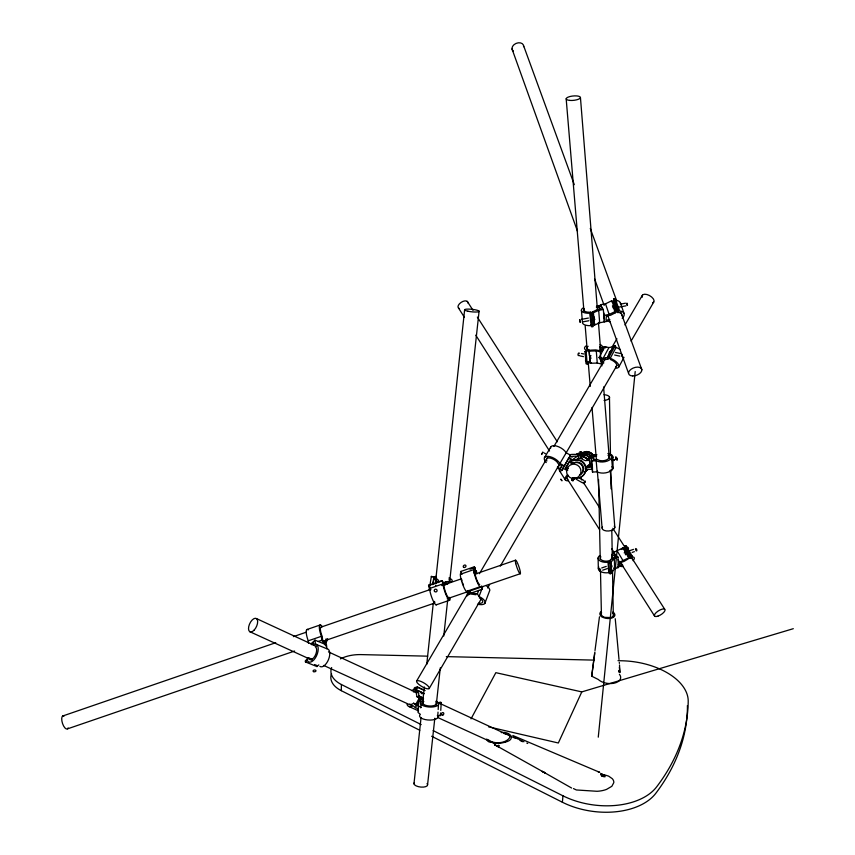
<?xml version="1.0" encoding="UTF-8"?>
<svg xmlns="http://www.w3.org/2000/svg" width="855" height="855" viewBox="0 0 855 855"><rect width="100%" height="100%" fill="white"/><g stroke="black" fill="none" stroke-linecap="round" stroke-linejoin="round"><path stroke-width="1.28" d="M583.815 455.074L583.847 454.304L583.89 455.106M419.741 730.255L341.284 690.669L341.412 684.524A29.669 17.121 1.1 0 1 331.655 667.563M613.163 307.95L612.437 305.844M421.365 699.465L417.005 696.74L416.15 692.657L417.379 690.477L424.198 693.64M436.574 604.464A9.565 1.849 71.2 0 1 432.801 600.018A9.565 1.849 71.2 0 1 429.616 588.657L428.633 585.215L442.056 580.588L443.05 584.029A9.576 1.785 71.1 0 0 446.823 596.598A9.576 1.785 71.1 0 0 450.083 598.618M619.362 667.167L619.907 672.607L619.522 664.966M417.379 690.477L418.704 693.426L418.726 695.81L423.535 698.813L418.8 699.572L418.052 712.471L420.339 714.342A9.255 3.741 3.4 0 0 427.575 719.953A9.255 3.741 3.4 0 0 437.899 716.159L437.343 715.432M420.713 707.876L421.088 701.421L418.8 699.572M438.017 712.119L437.781 715.998L440.443 715.56L440.603 712.974M438.177 709.532L438.572 703.067L441.233 702.639L440.763 710.387M687.367 705.632A60.107 34.777 7.4 0 1 687.431 707.459A370.835 216.486 0.1 0 1 655.87 793.216A63.462 38.913 7.3 0 1 562.387 802.236L562.975 795.823L433.132 730.598M598.265 737.17L635.201 371.54M413.97 783.864L421.066 717.495M422.488 704.221L424.326 686.96M426.741 664.388L433.261 603.331M435.676 580.769L464.607 309.97M427.607 784.516L434.821 718.221M436.264 704.958L440.304 667.83M443.766 636.013L447.657 600.21M449.677 581.646L479.099 311.156M600.755 305.834L600.883 304.669L605.511 303.814L611.838 300.714L615.493 311.348L615.301 312.823L610.673 315.217L606.452 315.997L605.939 320.251L609.861 319.524M604.068 318.862L604.496 315.313L603.587 312.631M599.473 616.786L595.005 650.495M611.72 301.697L611.838 300.714M621.809 315.548A6.573 3.666 -19.3 0 0 618.058 312.449L617.214 312.513L613.559 301.879L613.943 298.748L615.247 298.513L618.913 309.147L618.689 310.931L617.064 306.208M617.214 312.513L617.609 309.392L613.943 298.748M619.405 674.317A12.045 6.851 6.8 0 1 620.645 677.01A12.162 6.926 6.8 0 1 614.05 683.209A12.259 6.968 6.8 0 1 602.636 682.13A12.162 6.926 6.8 0 1 598.361 679.522L591.703 676.187L594.61 653.402M591.703 676.187L594.93 652.002M434.372 576.965L431.337 576.43L429.178 589.79M432.769 584.04L433.752 577.959L436.274 578.408L438.551 580.342L438.145 581.731M432.812 584.638L434.479 576.858A9.426 2.95 9.3 0 1 435.986 576.345M435.911 580.641L436.274 578.408M436.146 583.003L436.542 580.566L433.752 577.959M570.039 456.923L570.029 454.422L570.071 455.223M443.328 582.8L445.519 582.041L445.081 583.591L443.51 582.127L444.183 584.831L441.95 585.59M445.519 583.024L445.883 581.731A6.861 2.138 9.3 0 0 449.003 579.252M436.542 580.566L436.082 582.095L438.551 582.533M431.337 576.43L436.531 577.798M484.806 603.512L489.423 591.307A9.48 4.029 21 0 0 486.142 585.611M477.485 604.175A9.523 3.986 21.1 0 0 485.17 602.764A9.523 3.986 21.1 0 0 479.035 596.491L477.379 593.84L478.672 590.463M479.035 596.491L482.754 586.701M469.929 591.382L468.529 595.037L466.862 592.397L477.379 593.84M612.191 558.144L615.525 557L612.02 554.2L612.084 558.123L609.989 560.399L610.032 563.018M466.766 596.373L468.166 592.729M793.301 628.692L581.785 691.898L558.336 742.995L488.558 726.825M614.563 568.864L618.218 567.592L618.047 557.129L614.392 558.401L614.563 568.864L612.65 571.268L611.389 571.845L610.566 571.183M614.392 558.401L612.469 560.795L611.197 561.372L609.989 560.399M613.217 553.292L613.666 552.383L622.867 547.927L628.799 557.77L628.211 558.924L624.107 561.361L620.794 562.515L619.106 565.839L622.183 564.76A5.899 2.105 -30.6 0 0 622.782 565.155M622.483 548.696L622.867 547.927M626.138 552.522L623.765 548.6L625.005 546.153L626.02 545.8L631.963 555.654L631.247 557.033L625.315 547.2L626.02 545.8M618.176 565.027L619.576 562.248L628.799 557.77M626.726 553.506L629.697 558.433L630.937 556.007L631.963 555.654M557.385 467.044L560.303 468.7L561.831 465.74L558.197 463.688A6.701 3.057 30.2 0 0 550.524 458.141A6.701 3.057 30.2 0 0 546.869 461.027M559.437 464.917L557.567 468.113L561.842 470.528L570.467 455.191L566.181 452.765A9.181 4.254 30.2 0 0 556.637 446.086A9.181 4.254 30.2 0 0 550.513 448.437M568.457 459.06L570.467 455.191M471.03 718.873L495.847 672.671L581.785 691.898M618.764 367.094L624 357.358M609.294 356.813L608.129 358.972L607.317 357.561L613.174 346.745L608.942 347.568L603.096 358.352L599.066 357.518L604.923 346.745L608.942 347.568M608.108 356.364L613.976 345.538L615.119 345.762L616.081 347.483L610.224 358.32L609.252 356.599L608.108 356.364L610.63 359.613A6.53 2.8 28 0 1 616.113 363.535A6.53 2.8 28 0 1 615.589 366.613M609.252 356.599L615.119 345.762M411.789 690.658A9.255 5.322 -65.7 0 1 415.445 689.408L417.122 686.864L425.074 690.562M417.122 686.864L417.764 687.377L414.686 691.77A6.733 3.869 -65.7 0 0 413.382 691.941M421.237 707.384L415.53 704.766L419.089 698.417M418.255 708.923L415.412 707.63L421.002 697.637M567.271 470.603L562.975 468.177L568.607 458.227L569.141 457.853L573.406 460.268A9.181 9.159 16.2 0 1 585.312 465.099A9.181 9.159 16.2 0 1 580.737 477.069M567.763 468.775L565.807 467.674L569.398 461.337L573.032 463.389A6.733 6.712 16.6 0 1 582.351 466.061A6.733 6.712 16.6 0 1 579.348 475.241M565.807 467.674L569.922 460.941M574.378 478.501L572.893 480.777L571.685 480.093L573.053 477.689M573.096 477.966L571.685 480.093M572.893 480.777L574.774 477.742M429.167 688.564A7.321 2.084 30.6 0 0 420.959 681.435A7.321 2.084 30.6 0 0 418.64 684.257A7.321 2.084 30.6 0 0 429.167 688.564L480.97 599.408M487.617 587.973L489.605 584.542M500.293 566.16L559.704 463.902M565.711 453.577L617.054 365.213M631.076 341.081L653.765 302.018M546.217 462.576A9.213 4.211 30.2 0 1 548.023 456.335A9.213 4.211 30.2 0 1 559.95 463.453L566.181 452.765M560.303 468.7L562.173 465.505M561.842 470.528L563.402 467.845M416.663 680.954L469.406 590.837M479.431 573.705L547.873 456.741M553.901 446.438L605.522 358.245M612.223 346.777L616.925 338.751M624.973 324.996L642.426 295.178M544.443 457.692L550.706 447.069M601.567 612.575L601.033 613.847A6.242 3.377 6.3 0 0 602.038 615.867A6.284 3.399 6.3 0 0 604.827 617.363L610.823 617.556A6.284 3.399 6.3 0 0 612.565 616.765A6.466 3.495 6.3 0 0 613.676 614.948A6.242 3.377 6.3 0 0 612.661 612.928M584.189 472.388A8.657 8.636 13.3 0 0 587.545 469.502L592.162 469.181L592.408 467.45M444.183 584.831L444.931 584.927M590.292 466.745L586.028 467.429L590.292 466.745L589.897 461.112M587.545 469.502L587.919 469.064A8.603 8.571 12.9 0 1 584.574 471.939M586.797 458.814L591.756 458.141L586.797 458.814L584.788 457.19L580.513 456.078L580.673 458.43L585.258 460.642L589.458 460.343L589.939 467.161M319.866 666.366A9.565 4.82 -67.7 0 0 328.534 659.504A9.565 4.82 -67.7 0 0 326.92 648.774L326.492 644.862L315.025 640.149L310.942 643.933L313.358 643.11M311.99 644.884L313.785 643.227L314.009 645.44M312.043 659.216L308.58 657.826L305.321 660.819L305.427 661.93L316.949 666.569L318.808 664.869M305.427 661.93L307.287 660.22M326.492 644.862L325.627 645.653L321.822 640.203L321.416 636.302A9.458 2.405 71.4 0 1 319.353 626.491A9.458 2.405 71.4 0 1 322.346 626.672M580.673 458.43L582.33 458.173M573.032 463.389L573.534 462.983A6.68 6.658 16.2 0 1 582.779 465.622A6.68 6.658 16.2 0 1 579.808 474.739M576.281 459.851A6.295 6.284 13.3 0 1 577.927 458.836L579.209 458.269L578.365 458.472A6.252 6.242 12.9 0 0 576.73 459.488M580.513 456.078L582.672 455.854L587.171 458.451M568.607 458.227L572.903 460.653L573.406 460.268M573.021 460.076A8.657 8.636 13.3 0 1 576.975 456.677L577.681 456.324M610.128 321.886A9.042 5.045 -19.3 0 1 608.322 321.127L599.676 322.763L594.439 325.146L593.402 319.257M599.633 346.307A6.498 2.757 -5 0 1 599.879 347.162L603.277 347.857L599.451 350.657L595.796 349.909L590.559 350.155L589.234 351.127L590.249 363.268L597.26 363.065L601.268 363.909L602.305 363.14M577.328 456.591L577.136 453.759L578.867 453.353L579.049 455.918M603.801 321.17L604.314 321.897L603.341 309.499L598.692 310.354L593.434 312.727L592.793 311.797L596.555 309.991L600.776 309.211L598.906 306.55L596.298 307.031M585.942 345.965A8.935 3.794 -5 0 0 586.359 350.347L585.023 351.597L586.049 363.749L587.171 363.984L589.961 361.922L589.565 357.08M590.249 363.268L591.147 362.606M589.234 351.127L596.277 350.913L600.295 351.736L603.48 349.396M589.458 355.862L588.956 349.791L586.156 351.833L585.023 351.597M577.136 453.759L578.867 453.353M604.496 315.313L609.145 314.448L615.493 311.348M603.096 358.352L607.317 357.561M591.66 675.546L592.376 675.065M573.427 459.242L569.943 461.593L571.375 463.827M325.595 640.16L325.509 643.986L322.581 639.786L322.228 636.494A6.883 1.742 71.4 0 1 320.988 627.356M588.005 465.665L588.977 464.757M621.329 549.476L622.29 549.081M599.847 555.494A8.165 4.264 -0.7 0 0 599.387 560.442A8.165 4.264 -0.7 0 0 608.183 562.205L608.696 572.615L610.149 573.801L611.186 573.438L610.994 562.953L607.681 561.072A5.942 3.099 -0.7 0 1 601.674 560.078A5.942 3.099 -0.7 0 1 600.883 556.797M601.706 567.966L606.259 566.384M602.689 570.2L607.242 568.618M613.484 568.222L615.696 567.453M618.154 567.036L620.57 566.192A8.112 2.896 -30.6 0 0 623.306 566.405M629.013 550.93L633.502 549.37M632.123 552.426L634.357 551.657M608.504 562.13L609.957 563.306L610.994 562.953M474.429 566.747L474.942 569.227L461.476 573.865L460.973 571.397L474.429 566.747L475.797 571.845L473.552 572.626M470.004 569.195L474.899 567.506M428.494 585.654L441.928 581.026M473.595 571.685L476.043 570.841L476.705 572.059M307.287 629.408L320.358 624.909M429.627 588.475L443.061 583.847M474.215 573.673L476.47 572.893L476.94 573.78M62.575 716.052L275.748 642.704M293.404 636.622L306.026 632.283M319.898 627.506L430.899 589.309M442.259 585.408L461.176 578.899M475.049 574.122L515.415 560.228M443.574 585.269L446 584.435M505.476 742.055C516.848 739.319 509.537 730.897 501.201 732.617M308.527 643.42L308.27 640.812L321.416 636.302M318.199 641.453L321.822 640.203M467.247 591.147L480.734 586.53L482.38 589.191L468.914 593.798L467.247 591.147A9.597 1.689 71.1 0 1 462.138 582.843A9.597 1.689 71.1 0 1 461.347 573.716L461.476 573.865M67.577 728.834L294.612 651.04M322.356 641.528L434.618 603.064M447.229 598.735L520.385 573.673M436.125 604.87L449.548 600.274M593.808 324.205L594.995 323.895M629.697 558.433L630.327 558.272A5.899 2.105 -30.6 0 1 632.422 559.266M623.765 548.6L624.407 548.44M625.582 547.136L624.353 547.435L630.285 557.278L631.514 556.968A8.112 2.896 -30.6 0 1 633.085 560.709M608.696 572.615L608.386 572.69A8.133 4.296 -0.7 0 1 600.37 571.429A8.133 4.296 -0.7 0 1 598.853 567.089M579.466 454.625L581.475 454.657L581.047 451.803L579.786 451.814L580.224 454.892M621.232 303.985L625.465 303.194M583.356 307.768A9.031 3.666 -5.1 0 0 582.17 311.626A9.031 3.666 -5.1 0 0 589.747 313.251L591.147 325.627L591.917 326.76L593.22 326.514L592.216 314.084L590.858 312.128L589.95 312.225A6.573 2.672 -5.1 0 1 584.425 308.879M596.918 305.962L600.392 305.321L603.341 309.499M618.731 307.169L625.967 305.844M590.132 313.208L590.901 314.33L592.216 314.084M617.609 309.392L618.913 309.147M581.197 319.396L588.4 318.06M583.089 321.801L588.86 320.743M435.74 701.987L437.226 701.741L436.125 701.079M590.976 324.633L591.874 324.537M591.147 325.627L590.773 325.67A8.999 3.709 -5.1 0 1 582.458 322.41L581.411 310.044M613.559 301.879L614.403 301.815M570.093 456.527L575.778 456.132M611.966 466.584A8.636 4.532 -4.7 0 1 607.99 472.259A8.636 4.532 -4.7 0 1 597.132 471.789L592.526 472.099L591.553 461.027L591.425 455.448L596.031 455.127M608.033 455.255A6.306 3.281 -4.7 0 1 606.334 460.001A6.306 3.281 -4.7 0 1 597.517 459.488L593.605 459.755L593.52 456.196L596.662 455.982M587.727 460.129L589.811 459.979M591.553 461.027L596.181 460.717A8.668 4.499 -4.7 0 0 609.209 460.161A8.668 4.499 -4.7 0 0 607.873 453.471M611.325 459.883L614.638 459.659M497.888 743.38L489.135 741.969A6.594 3.997 4.4 0 1 488.184 741.381L487.927 741.178A5.397 3.27 4.4 0 1 487.232 740.409L486.784 738.998M571.407 454.411L577.392 454.358M596.854 454.657L593.498 454.678L593.541 456.538M571.429 456.912L572.807 456.901M592.194 457.243L588.828 457.265L592.526 457.553M586.38 467.022A6.103 6.092 -4.4 0 0 587.567 465.558L590.1 465.537M612.469 460.396L614.317 460.385M427.671 656.17L361.131 654.599A29.669 17.121 1.1 0 0 340.429 658.884M446.31 656.619L594.043 660.113M618.005 660.691L622.002 660.776A60.213 34.67 7.3 0 1 688.211 701.346A371.54 215.855 0.2 0 1 656.651 786.857A63.58 38.806 7.2 0 1 562.975 795.823M608.129 358.972L605.137 359.688L601.471 358.918L603.812 363.012M587.225 458.943L582.928 456.538L582.907 454.262L587.353 455.907M584.991 454.807L582.907 454.262M503.948 733.505L507.838 734.317L510.275 736.315C507.539 743.636 493.645 744.673 488.205 739.661M469.288 593.819L475.989 594.738M606.291 347.333L602.273 346.51A8.935 3.794 -5 0 0 600.103 344.533M615.386 352.463L621.564 353.714M614.627 355.039L619.8 356.118M581.389 353.489L583.847 354.002M579.797 355.862L583.473 356.631M603.812 774.641L608.642 776.137L612.276 778.681A10.677 6.584 7.5 0 1 613.794 782.656L611.849 786.29L606.526 789.411A24.774 15.24 7.2 0 1 597.068 791.292L576.356 789.967L573.47 788.577M601.407 773.668L600.798 774.096L602.935 776.244M614.863 347.109L616.423 347.59A8.956 3.89 28 0 1 620.431 349.706M609.006 357.935L610.566 358.416A8.978 3.848 28 0 1 618.454 364.39A8.978 3.848 28 0 1 616.134 368.206M588.956 349.791L588.293 349.577A6.498 2.757 -5 0 1 588.133 346.275M589.309 361.708L589.961 361.922M574.389 478.148L574.752 478.276A9.255 9.223 16.6 0 0 585.611 468.262A9.255 9.223 16.6 0 0 572.903 460.653M314.533 664.527L316.831 665.457L316.949 666.569M307.982 658.126L311.434 659.515M315.025 640.149L315.431 644.072L326.92 648.774M599.74 772.364L597.752 771.52M512.818 735.492L599.526 772.268M498.358 745.186L499.32 745.624M249.649 631.621L312.182 660.178M323.692 665.436L411.896 705.717M437.803 717.548L495.43 743.871M409.449 706.743L418.576 710.9M409.545 704.071A6.733 3.869 -65.7 0 0 413.606 703.205L415.658 704.146M513.556 736.957L514.507 737.395M515.458 737.833L518.301 739.148M519.252 739.586L520.203 740.024M521.144 740.462L522.095 740.89M523.036 741.328L523.976 741.766M526.808 743.07L527.749 743.497M417.005 696.74L419.068 697.691M256.511 618.603L316.468 646.348M328.459 651.895L417.24 692.924M436.894 702.051L515.351 738.346M520.182 740.58L522.597 741.691M418.726 695.81L423.278 697.915M417.764 687.377L424.582 690.541M415.658 689.493L423.685 693.213M341.412 684.524L421.226 724.613M431.625 736.251L562.387 802.236M494.425 744.673L495.665 745.325M495.312 745.143L497.086 746.084M495.836 745.432L494.96 744.951L499.341 747.302M498.102 746.639L497.236 746.169L545.404 773.134M570.83 461.444L573.534 462.983M544.165 452.979L545.479 453.716M559.95 463.453L564.247 465.879M566.363 467.225L568.297 468.326M565.679 468.935L567.816 470.143M580.064 478.287L584.04 480.542M576.046 479.185L582.683 482.936M542.978 771.766L544.592 772.674L542.177 771.306L571.6 788.021M587.567 465.558L587.93 465.815A6.071 6.049 -4.1 0 1 586.754 467.268M441.233 702.639L440.582 702.115L436.189 703.238A6.744 2.683 3.4 0 1 429.263 706.006A6.744 2.683 3.4 0 1 423.011 702.361M612.543 552.758L618.047 557.129M617.257 566.822L618.218 567.592M421.878 700.074L423.824 701.634M439.791 715.037L440.443 715.56M611.186 573.438L608.642 571.364L608.439 560.891M413.606 703.205L415.53 704.766M415.412 707.63L413.136 705.77A9.255 5.322 -65.7 0 1 406.98 704.52M586.99 455.576L589.181 457.585M618.56 671.838L619.17 672.009L618.571 670.48M602.935 776.244A2.864 1.069 44.1 0 0 603.619 776.629L603.705 776.661A2.779 1.037 43.7 0 0 604.282 776.8L604.571 775.902L602.08 773.957A2.757 0.534 33.2 0 0 601.599 773.722M600.798 774.096L601.428 775.196M438.134 702.511L438.69 703.227A9.266 3.687 3.4 0 1 428.344 706.946A9.266 3.687 3.4 0 1 421.088 701.421M474.942 569.227L474.824 569.067A9.619 1.625 71 0 0 475.711 578.172A9.619 1.625 71 0 0 480.734 586.519M475.797 571.845L475.519 571.471A6.99 1.176 71 0 0 475.946 577.478A6.99 1.176 71 0 0 479.676 584.446M326.118 638.738L326.866 641.047L326.012 642.896L326.428 646.797M588.988 465.195L589.384 465.783M604.571 775.902L604.122 775.239L605.105 776.757M561.5 480.029C563.178 482.819 559.608 477.133 561.275 479.922M467.268 301.377L473.039 310.365M477.357 317.098L557.321 441.789M580.374 477.731L581.817 479.986M583.249 482.231L599.825 508.062M612.789 528.283L625.037 547.382M631.514 557.492L664.656 609.166M458.611 308.195L464.34 317.194M475.786 335.192L549.53 451.023M566.705 478.009L599.644 529.747M611.806 548.857L614.67 553.356M620.399 562.355L654.759 616.337M559.736 471.105L565.433 480.072M460.973 571.397L461.903 574.41M625.005 546.153L630.937 556.007M617.31 551.122L623.231 560.987M620.409 561.81L622.183 564.76M613.666 552.383L616.305 556.787M618.09 559.769L619.576 562.248M599.066 357.518L602.754 363.92M604.923 346.745L605.554 347.867M613.174 346.745L613.719 347.696M442.056 580.588L444.012 585.974A6.958 1.293 71.1 0 0 446.481 594.524A6.958 1.293 71.1 0 0 449.099 597.282M428.633 585.215L430.621 590.153M445.519 582.041L446.246 583.88L447.667 584.125L448.095 582.586A9.426 2.95 9.3 0 0 448.95 577.948M523.655 45.871L574.314 184.68M590.281 228.445L616.754 300.981M620.858 312.235L641.859 369.755M512.017 48.959L577.51 231.256M594.663 279.029L604.154 305.427M607.766 315.484L628.543 373.314M620.345 302.777L624.011 313.379M615.023 300.297L616.241 303.846M613.473 307.501L615.301 312.823M605.511 303.814L609.145 314.448M600.883 304.669L602.497 309.414M626.918 304.637C628.222 307.747 626.801 300.458 626.811 304.102M307.031 659.258L307.362 660.488A9.608 4.788 -67.7 0 0 316.403 656.116A9.608 4.788 -67.7 0 0 315.431 644.072M308.58 657.826L308.751 658.468A6.99 3.484 -67.7 0 0 315.057 655.838A6.99 3.484 -67.7 0 0 315.206 646.69M481.696 585.91L482.38 589.191M476.043 570.841L476.47 572.893M468.241 590.474L468.914 593.798M327.593 638.6L327.711 639.69M615.237 618.731L619.009 659.451M619.287 662.39L619.373 663.373M596.181 460.717L597.132 471.789M593.52 456.196L593.83 459.872M591.425 455.448L591.671 458.227M586.156 351.833L587.171 363.984M566.17 98.742L583.965 311.316M585.183 325.915L587.161 349.599M588.155 361.441L590.249 386.439M592.013 407.482L596.437 460.375M597.324 470.987L602.102 528.059M611.539 456.848L612.426 467.92M593.434 312.727L594.439 325.146M596.277 350.913L597.26 363.065M592.793 311.797L593.306 318.017M590.858 312.128L591.062 314.608M590.901 314.33L591.917 326.76M598.906 306.55L599.205 310.258M598.692 310.354L599.676 322.763M580.449 97.598L597.474 310.429M598.436 322.399L600.648 350.08M601.706 363.247L601.909 365.887M603.598 386.962L609.305 458.344M610.267 470.293L614.831 527.428M599.879 347.162L600.167 350.807M600.295 351.736L601.268 363.909M578.429 453.674L578.782 458.622M591.414 458.494L592.162 469.181M592.387 466.488L592.526 472.099M598.553 479.473L600.242 559.384M600.499 571.364L601.46 616.647M598.105 557.962L598.34 568.404M612.875 456.998L613.067 468.08M609.455 396.955L610.491 455.555M610.748 470.207L611.079 488.846M611.806 530.132L612.319 559.437M612.511 570.082L613.334 616.701M611.197 561.372L611.389 571.845M609.957 563.306L610.149 573.801M617.086 458.953C617.021 455.565 617.128 462.641 617.054 459.263M581.047 451.803L581.079 455.726M341.284 690.669A29.615 17.175 1.1 0 1 331.548 673.644M601.311 611.475A7.567 4.093 6.3 0 0 601.984 616.85A7.567 4.093 6.3 0 0 611.72 618.08A7.567 4.093 6.3 0 0 614.125 613.099A7.449 4.029 6.3 0 0 612.843 612.03M622.216 318.327A9.042 5.045 -19.3 0 0 619.041 310.91L617.395 311.028L613.74 300.394L615.376 300.276A9.01 5.066 -19.3 0 1 620.538 304.337M586.081 361.569A8.903 3.826 -4.9 0 1 585.846 359.218M591.158 358.063A1.347 0.695 -77.9 0 1 590.335 357.401A1.347 0.695 -77.9 0 1 590.965 355.648M579.113 355.22A1.336 0.705 -77.9 0 1 578.108 355.22A1.336 0.705 -77.9 0 1 578.386 353.361A1.336 0.705 -77.9 0 1 579.391 353.361M609.401 353.788A1.357 0.695 -77.9 0 1 609.658 351.736A1.357 0.695 -77.9 0 1 610.694 352.025M622.761 356.45A1.357 0.684 -77.9 0 1 621.916 356.214A1.357 0.684 -77.9 0 1 622.13 354.515M421.248 693.768A1.389 1.112 -52.6 0 1 422.936 693.042A1.389 1.112 -52.6 0 1 423.289 694.709M415.006 689.932A1.379 1.112 -52.5 0 1 414.077 688.638A1.379 1.112 -52.5 0 1 415.519 687.367A1.379 1.112 -52.5 0 1 416.449 688.649M586.412 467.012A6.252 6.242 12.9 0 1 585.258 468.626M567.987 480.82A7.877 3.506 -32.4 0 1 567.667 474.557M560.73 471.725A7.855 3.538 -32.4 0 1 559.598 468.732M567.838 479.292A5.729 2.554 -32.4 0 1 568.019 475.722A7.235 7.214 18.4 0 1 572.775 464.212A7.235 7.214 18.4 0 1 580.449 474.098A7.235 7.214 18.4 0 1 568.041 475.765M582.202 452.712A7.855 7.813 1 0 1 592.889 454.967M582.17 453.503A7.909 7.866 1.2 0 1 592.932 455.768M584.414 453.994A5.718 5.686 1 0 1 590.965 455.95M584.393 454.807A5.75 5.718 1.2 0 1 590.997 456.773M463.538 585.248A6.99 1.229 71.1 0 1 462.737 583.153M462.053 580.994A6.99 1.229 71.1 0 1 461.582 579.102M479.302 597.88A6.926 2.896 21.1 0 1 482.744 601.802A6.926 2.896 21.1 0 1 478.693 603.224M469.491 591.991A1.421 1.133 -32.4 0 1 469.823 591.094M434.939 602.23A6.958 1.347 71.2 0 1 434.244 601.407M435.655 585.664A1.432 1.368 17.1 0 1 435.772 585.13M432.63 584.425A1.421 1.347 17.4 0 1 434.062 583.805M308.27 640.812A9.448 2.469 71.5 0 1 306.208 631.845A9.448 2.469 71.5 0 1 308.238 629.911M612.693 466.862A8.379 4.029 -1.1 0 1 609.626 471.351M611.346 454.678A8.4 3.997 -1.1 0 1 612.479 458.173M627.078 547.104A8.08 2.928 -30.6 0 1 628.115 549.562M611.026 564.749A1.229 0.556 70.4 0 1 611.956 566.448A1.229 0.556 70.4 0 1 611.069 566.694M624.268 552.961A1.218 0.566 70.5 0 1 625.262 552.982A1.218 0.566 70.5 0 1 625.368 554.767M635.522 549.509A1.218 0.566 70.4 0 1 636.152 548.696A1.218 0.566 70.4 0 1 636.825 550.513A1.218 0.566 70.4 0 1 635.842 550.374M513.417 51.182A6.071 4.371 -22.4 0 1 515.993 43.445A6.071 4.371 -22.4 0 1 523.666 46.683M642.297 297.198A6.626 3.335 29.7 0 1 649.405 295.509A6.626 3.335 29.7 0 1 652.728 302.755M614.243 526.06A6.38 3.238 -4.4 0 1 608.717 530.987A6.38 3.238 -4.4 0 1 602.497 526.958M427.04 783.575A6.883 2.864 6.3 0 1 420.991 787.092A6.883 2.864 6.3 0 1 414.397 782.592M583.837 453.93A5.718 5.696 7.9 0 1 584.125 453.642M587.812 452.103A5.718 5.696 7.9 0 1 593.146 455.223M459.466 308.612A5.568 3.003 -32.8 0 1 461.166 302.349A5.568 3.003 -32.8 0 1 467.877 302.98M68.154 727.915A6.936 2.747 72.1 0 1 62.565 723.608A6.936 2.747 72.1 0 1 64.072 716.02M604.025 394.732A6.423 2.886 -1.3 0 1 609.562 397.468A6.423 2.886 -1.3 0 1 604.079 400.439M601.332 773.604A2.8 0.588 34.2 0 1 601.567 773.69M505.465 742.044A20.37 12.259 4.4 0 1 497.888 743.38M603.341 776.383L601.867 776.383L601.289 775.271L603.341 776.383M581.464 455.736L581.518 457.062L581.464 455.736M579.658 319.77L580.214 322.335L579.658 319.77M594.065 317.109L594.62 319.674L594.065 317.109M541.546 454.475L542.84 452.231L541.546 454.475M584.04 483.631L585.376 481.29L584.04 483.631M616.07 459.552L615.878 457.008L616.07 459.552M442.805 715.09A1.411 1.112 -52.7 0 0 443.51 712.835A1.411 1.112 -52.7 0 0 441.415 713.733A1.411 1.112 -52.7 0 0 442.805 715.09M464.137 567.485A1.443 1.133 -32 0 0 465.954 565.796A1.443 1.133 -32 0 0 463.731 565.508A1.443 1.133 -32 0 0 464.137 567.485M434.511 591.361A1.443 1.368 17.1 0 0 436.98 591.147A1.443 1.368 17.1 0 0 435.494 589.191A1.443 1.368 17.1 0 0 434.511 591.361M313.507 671.613A1.443 0.898 -6.5 0 0 315.912 671.047A1.443 0.898 -6.5 0 0 314.17 670.053A1.443 0.898 -6.5 0 0 313.507 671.613M599.259 569.206A1.229 0.556 70.4 0 0 600.189 571.055A1.229 0.556 70.4 0 0 600.306 569.387A1.229 0.556 70.4 0 0 599.259 569.206M632.807 375.954A6.947 3.976 -20 0 0 641.784 369.339A6.947 3.976 -20 0 0 631.001 369.296A6.947 3.976 -20 0 0 632.807 375.954M569.687 100.409A7.171 2.212 -5.7 0 0 580.449 97.556A7.171 2.212 -5.7 0 0 569.793 96.562A7.171 2.212 -5.7 0 0 569.687 100.409M467.909 311.22A7.353 1.261 6.1 0 0 479.163 311.38A7.353 1.261 6.1 0 0 468.508 309.093A7.353 1.261 6.1 0 0 467.909 311.22M254.095 630.156A7.385 3.687 -64.8 0 0 256.457 618.571A7.385 3.687 -64.8 0 0 248.72 626.64A7.385 3.687 -64.8 0 0 254.095 630.156M657.944 616.145A6.199 2.298 -32.1 0 0 664.998 609.53A6.199 2.298 -32.1 0 0 656.18 612.565A6.199 2.298 -32.1 0 0 657.944 616.145M515.8 563.669A7.235 1.069 71 0 0 520.235 573.812A7.235 1.069 71 0 0 517.66 563.392A7.235 1.069 71 0 0 515.8 563.669"/></g></svg>
